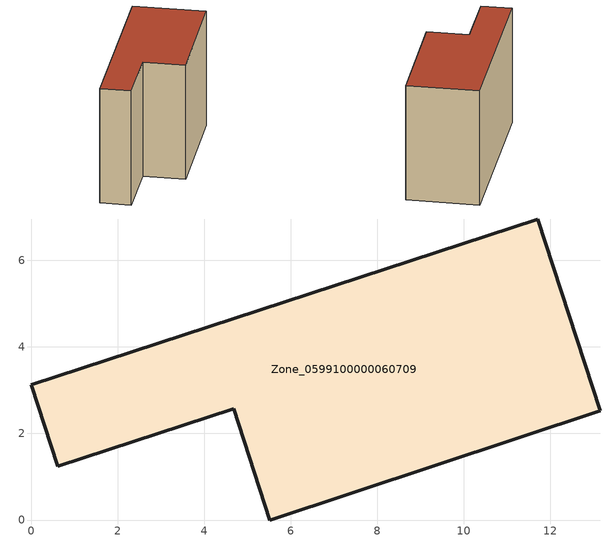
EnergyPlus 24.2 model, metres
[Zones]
Zone_0599100000060709
 floor ground (C_G): 4.68,2.57 0.61,1.24 0,3.13 11.71,6.96 13.15,2.53 5.52,0 z0
 wall outside (C_F): 11.71,6.96 0,3.13 0.61,1.24 4.68,2.57 5.52,0 13.15,2.53 11.71,6.96 z0:7.81
 roof outside (C_R): 5.52,0 13.15,2.53 11.71,6.96 0,3.13 0.61,1.24 4.68,2.57 z7.81
[BUILDING]
Pand.0599100000060709: North Axis=0; Terrain=City; Loads Convergence Tolerance Value=0.04; Temperature Convergence Tolerance Value=0.4; Solar Distribution=FullExterior; Maximum Number of Warmup Days=25; Minimum Number of Warmup Days=1
[Site:Location]
Rotterdam.The.Hague.AP_ZH_NLD Design_Conditions: Latitude=51.96; Longitude=4.45; Time Zone=1; Elevation=-4.5
[SITE:GROUNDTEMPERATURE:BUILDINGSURFACE]
18, 18, 18, 18, 18, 18, 18, 18, 18, 18, 18, 18
[MATERIAL] Thermal Absorptance=0.9; Solar Absorptance=0.7; Visible Absorptance=0.7
Name | Roughness | Thickness | Conductivity | Density | Specific Heat
G.TI.1946 | MediumSmooth | 0.15 | 1 | 540 | 1210
F.TI.1946 | Rough | 0.3 | 0.857143 | 1920 | 840
R.TI.1946 | MediumRough | 0.2 | 0.1 | 1500 | 1000
[CONSTRUCTION]
C_G: G.TI.1946
C_F: F.TI.1946
C_R: R.TI.1946
[ZONE]
Zone_0599100000060709: Type=1; Multiplier=1; Ceiling Height=Autocalculate; Volume=Autocalculate; Floor Area=autocalculate; Part of Total Floor Area=Yes
[ZONEINFILTRATION:DESIGNFLOWRATE]
Infil_Zone_0599100000060709: Zone or ZoneList or Space or SpaceList=Zone_0599100000060709; Schedule=AlwaysOn; Design Flow Rate Calculation Method=Flow/Area; Flow Rate per Floor Area=0.003; Constant Term Coefficient=1; Temperature Term Coefficient=0; Velocity Term Coefficient=0; Velocity Squared Term Coefficient=0
[HVACTEMPLATE:ZONE:IDEALLOADSAIRSYSTEM]
Zone_0599100000060709: Maximum Heating Supply Air Temperature=50; Minimum Cooling Supply Air Temperature=13; Maximum Heating Supply Air Humidity Ratio=0.0156; Minimum Cooling Supply Air Humidity Ratio=0.0077; Heating Limit=NoLimit; Cooling Limit=NoLimit; Dehumidification Control Type=ConstantSensibleHeatRatio; Cooling Sensible Heat Ratio=0.7; Dehumidification Setpoint=60; Humidification Control Type=None; Humidification Setpoint=30; Outdoor Air Method=None; Outdoor Air Flow Rate per Person=0.00944; Outdoor Air Flow Rate per Zone Floor Area=0; Outdoor Air Flow Rate per Zone=0; Demand Controlled Ventilation Type=None; Outdoor Air Economizer Type=NoEconomizer; Heat Recovery Type=None; Sensible Heat Recovery Effectiveness=0.7; Latent Heat Recovery Effectiveness=0.65
[ZONECONTROL:THERMOSTAT]
ThermostatControl_Zone_0599100000060709: Zone or ZoneList=Zone_0599100000060709; Control Type Schedule=DualSetpointControlType; Control 1=Thermostat_Zone_0599100000060709; Temperature Difference Between Cutout And Setpoint=0
[THERMOSTATSETPOINT:DUALSETPOINT]
Thermostat_Zone_0599100000060709: Heating Setpoint Temperature Schedule=HeatingSetpoint_Zone_0599100000060709; Cooling Setpoint Temperature Schedule=CoolingSetpoint_Zone_0599100000060709
[SCHEDULE:COMPACT]
HeatingSetpoint_Zone_0599100000060709: Through: 12/31, For: AllDays, Until: 24:00, 21
CoolingSetpoint_Zone_0599100000060709: Through: 12/31, For: AllDays, Until: 24:00, 24
DualSetpointControlType: Through: 12/31, For: AllDays, Until: 24:00, 4
AlwaysOn: Through: 12/31, For: AllDays, Until: 24:00, 1
